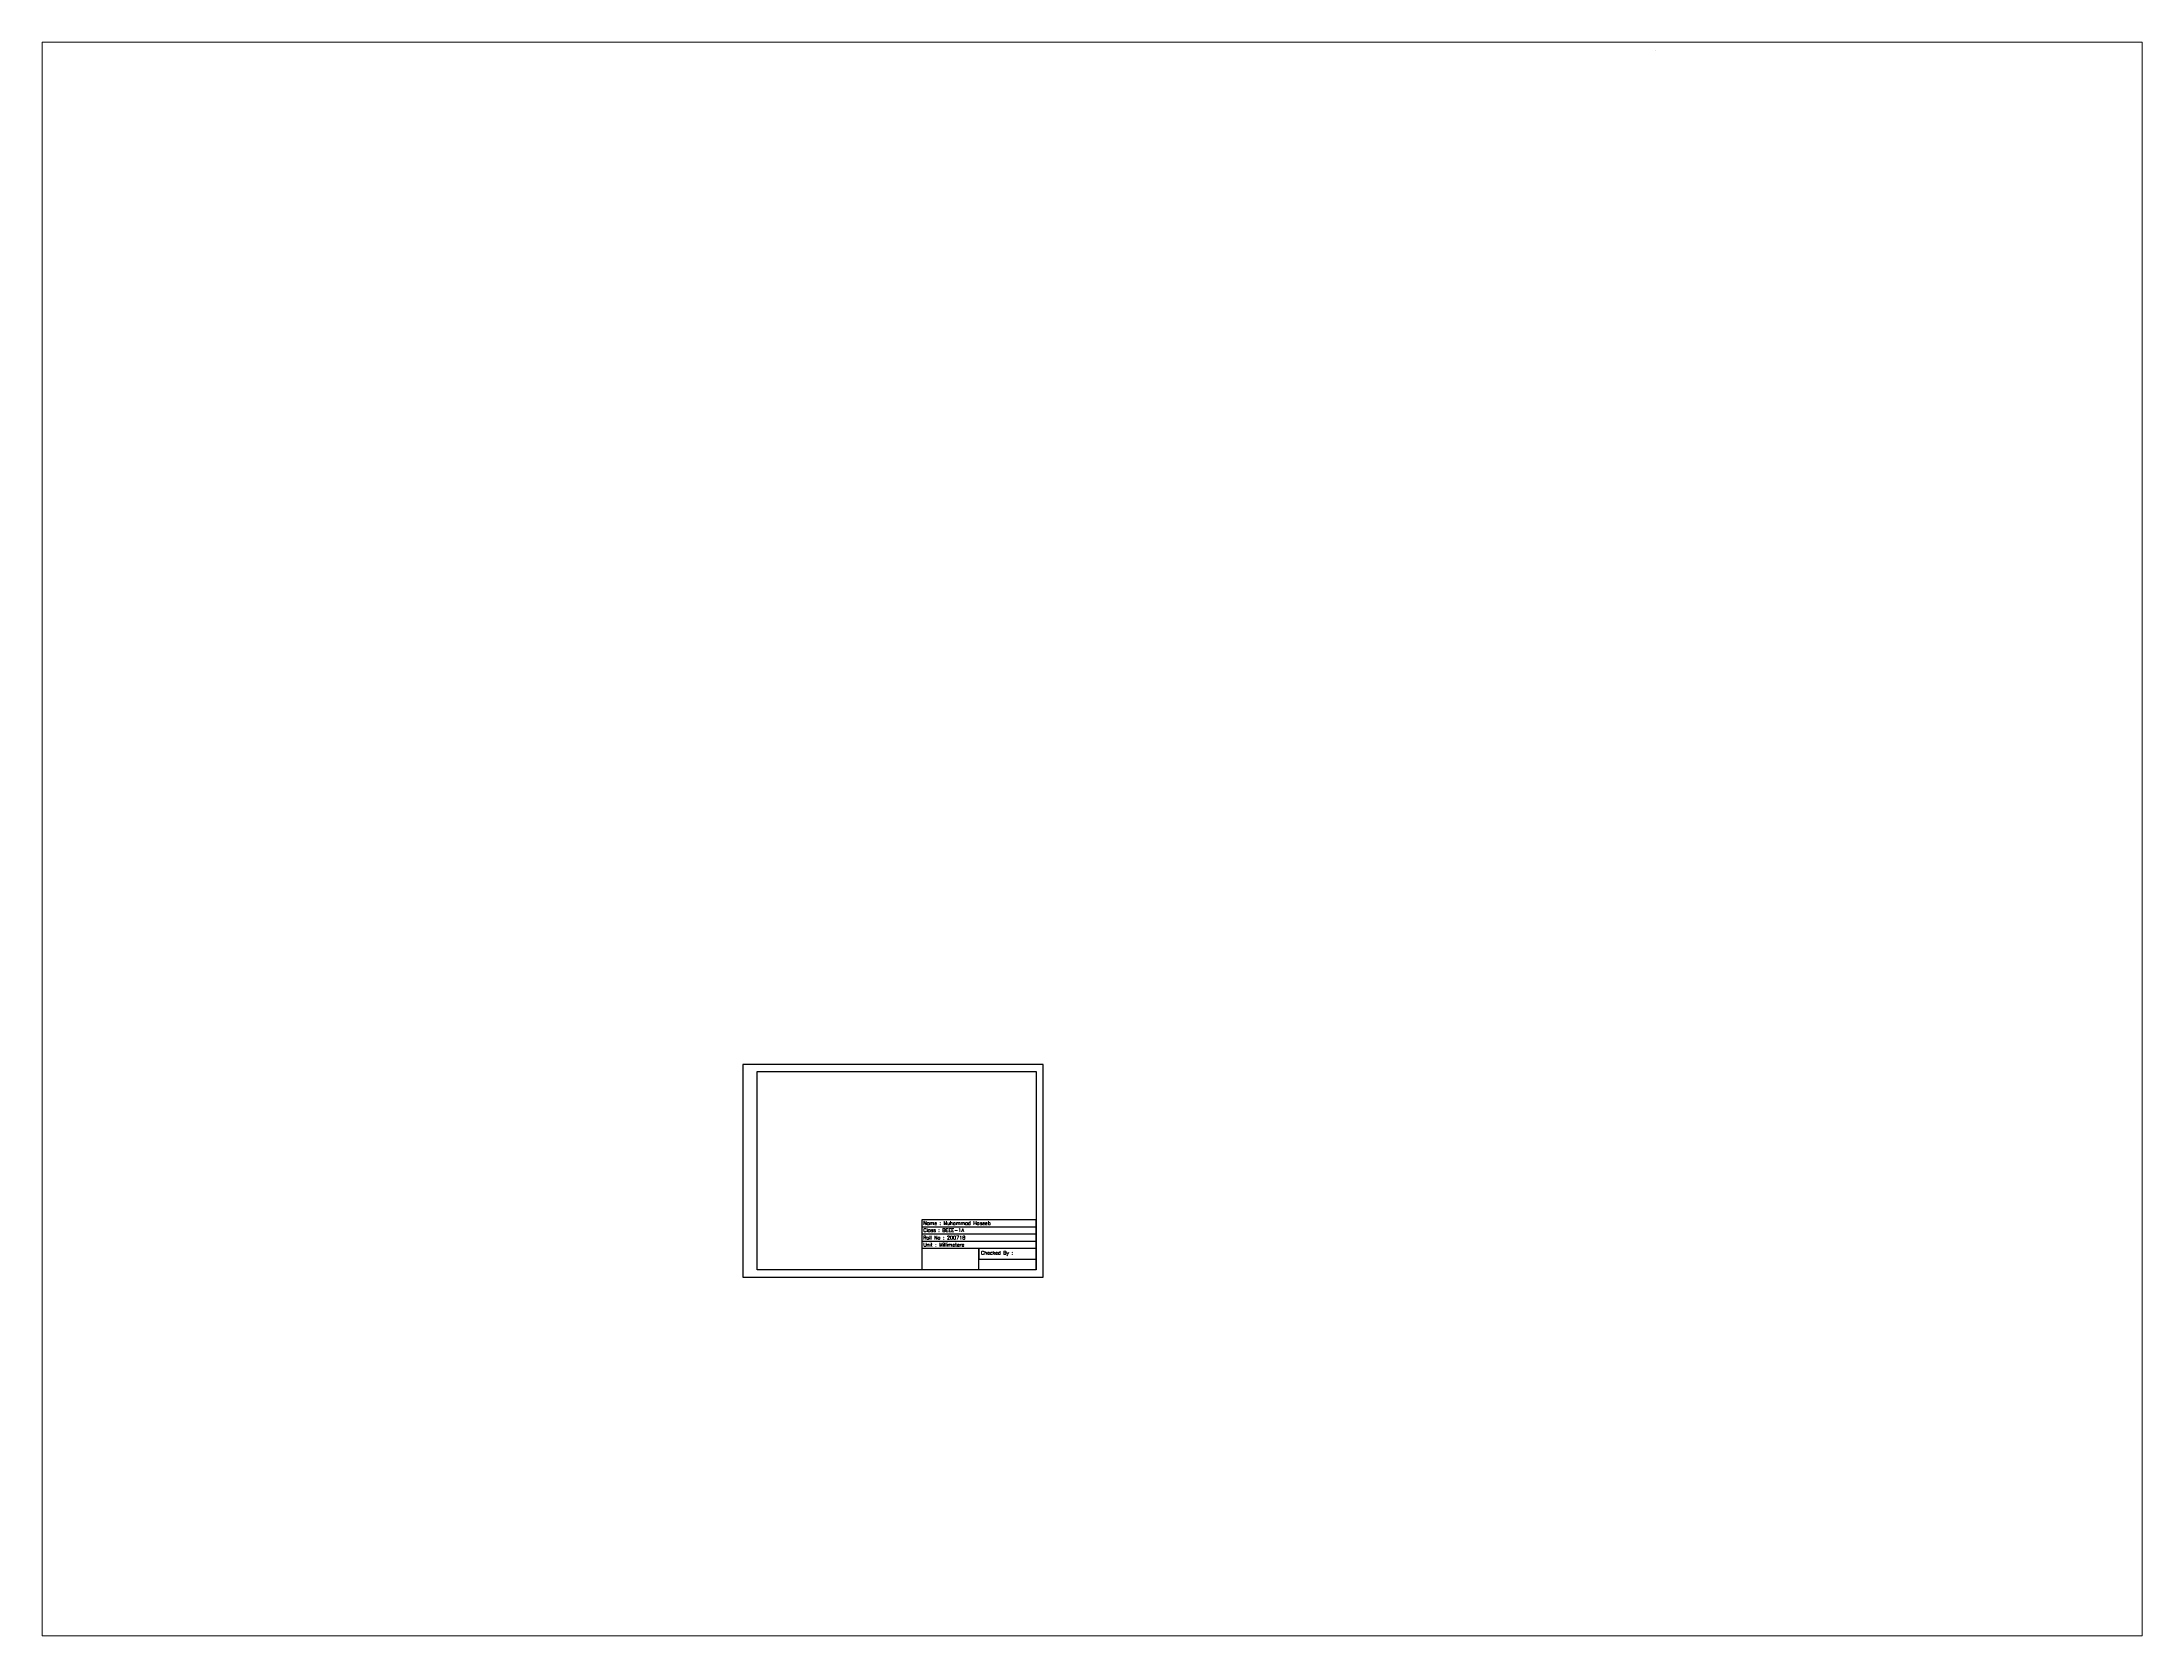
# Paper-space layout 'Layout1' of a CAD drawing. Header units: millimetres. Extents: x 26 to 231, y 20 to 176.
# The model-space entities are those that its viewports show. They can reach past a viewport. Long polylines and large blocks are cut down to what shows.
import ezdxf

# ---------------------------------------------------------------- set-up
doc = ezdxf.new("R2010")
doc.units = ezdxf.units.MM
doc.layers.get('0').update_dxf_attribs({"color": 5})
doc.styles.add('Simplex_100', font='simplex.shx', dxfattribs={"height": 100})

msp = doc.modelspace()

# ---------------------------------------------------------------- linework, layer by layer
for p, q in [((1275.2, 1713.9), (1275.2, 1713.9)), ((1275.2, 1713.9), (1275.2, 1713.9)), ((420, 297), (0, 297)), ((0, 297), (0, 0)), ((420, 0), (420, 297)), ((20, 10), (20, 287)), ((20, 287), (410, 287)), ((410, 287), (410, 10)), ((410, 80), (250, 80)), ((250, 80), (250, 10)), ((250, 80), (250, 70)), ((250, 80), (250, 70)), ((250, 70), (410, 70)), ((410, 60), (250, 60)), ((250, 60), (250, 50)), ((410, 10), (410, 80)), ((410, 70), (410, 60)), ((250, 50), (410, 50)), ((410, 40), (250, 40)), ((330, 10), (330, 40)), ((330, 40), (330, 25)), ((410, 50), (410, 40)), ((0, 0), (420, 0)), ((410, 10), (20, 10)), ((330, 25), (410, 25)), ((410, 10), (330, 10))]:
    msp.add_line(p, q)

# ---------------------------------------------------------------- texts
at = {"char_height": 5, "attachment_point": 1, "style": 'Simplex_100'}
for s, width, heights, insert in [('Class : BEEE-1A', 160, [0], (252.2, 68)), ('Name : Muhammad Haseeb', 135.392, [30], (252.3, 77.9)), ('Roll No : 200718', 160, [0], (252, 57.5)), ('Unit : Millimetere', 160, [0], (252.2, 47.6)), ('Checked By :', 80, [0], (332.8, 36.4))]:
    msp.add_mtext_dynamic_manual_height_columns(s, width=width, gutter_width=500, heights=heights, dxfattribs=dict(at, insert=insert))

psp = doc.layouts.get("Layout1")

# ---------------------------------------------------------------- viewports
at = {"layer": '0'}
psp.add_viewport(center=(128.5, 97.5), size=(205.6, 156), view_center_point=(488.05, 612.1), view_height=2227.2486, dxfattribs=at)

doc.saveas('drawing.dxf')
